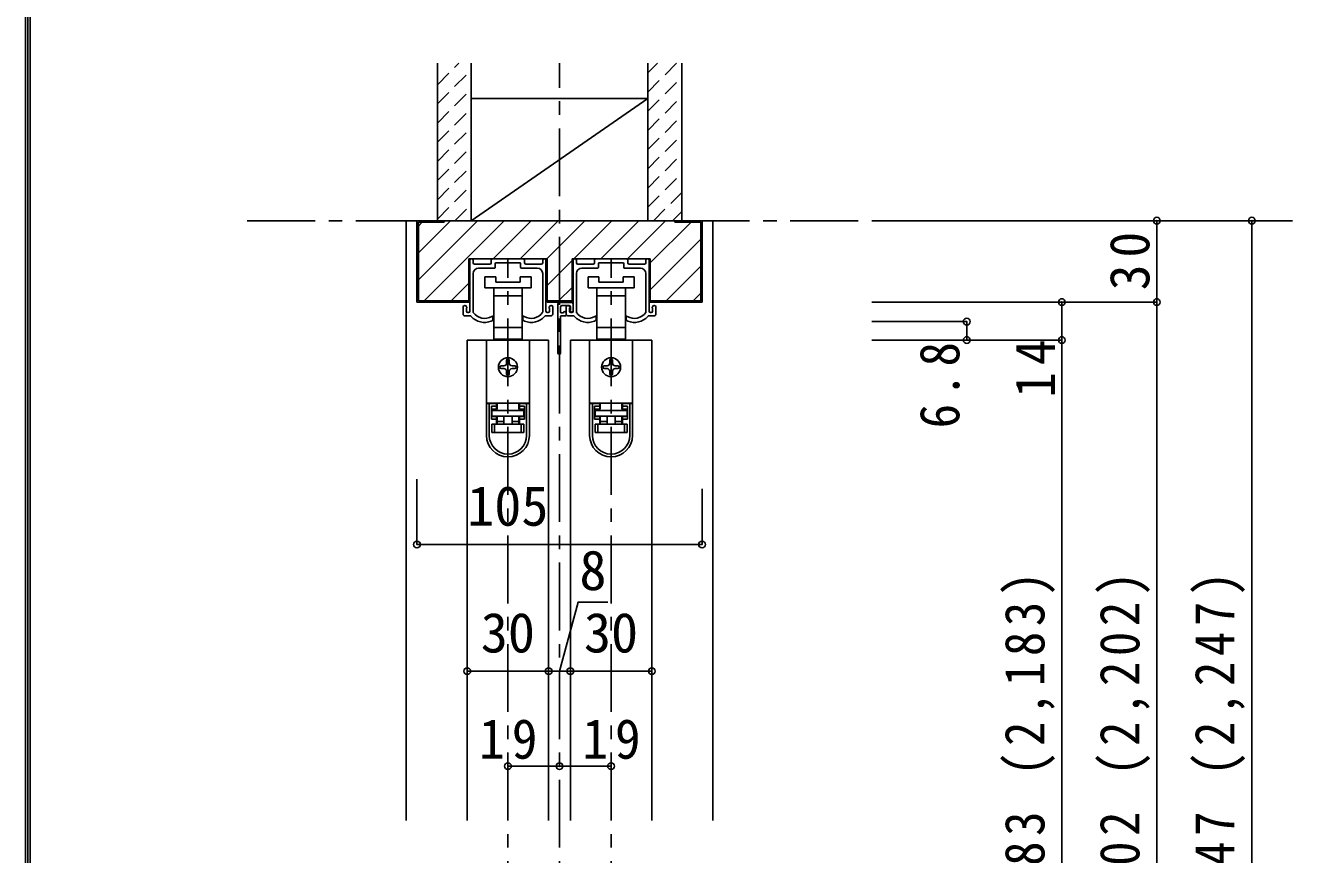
# Model space of a CAD drawing. Units: millimetres, scale not verified. Extents: x -973 to 977, y -718 to 696.
# Drawn here: x -973.3 to -502.7, y -259 to 46.4 of the extents above; entities that cross this region are included whole.
import ezdxf
from ezdxf.enums import TextEntityAlignment as Align

# ---------------------------------------------------------------- set-up
doc = ezdxf.new("R2010")
doc.units = ezdxf.units.MM
doc.header["$LTSCALE"] = 5
doc.header["$PDMODE"] = 32
doc.header["$PDSIZE"] = 2.5
doc.linetypes.add('CHAIN1', pattern=[8, 5, -1, 1, -1])
doc.linetypes.add('DASHED1', pattern=[1.8, 1.2, -0.6])
for name, color, linetype in [('0-1_通り芯', 4, 'CHAIN1'), ('0-2_柱', 3, 'Continuous'), ('0-3_仕上げ', 2, 'Continuous'), ('0-4_枠', 3, 'Continuous'), ('0-6_扉', 6, 'Continuous'), ('0-7_金物', 7, 'Continuous'), ('0-B_寸法', 7, 'Continuous'), ('0-C_ハッチ', 4, 'DASHED1'), ('F-1_枠', 6, 'Continuous')]:
    doc.layers.add(name, color=color, linetype=linetype)
doc.styles.add('ＭＳ ゴシック', font='')
doc.styles.get('ＭＳ ゴシック').set_extended_font_data('MS Gothic')

msp = doc.modelspace()

# ---------------------------------------------------------------- linework, layer by layer
at = {"layer": '0-1_通り芯'}
for p, q in [((-776.68, -536.5), (-776.68, 32.5)), ((-891.68, -25.5), (-502.68, -25.5)), ((-795.68, -526.5), (-795.68, -39.5)), ((-757.68, -526.5), (-757.68, -39.5))]:
    msp.add_line(p, q, dxfattribs=at)
at = {"layer": '0-2_柱'}
for p, q in [((-809.18, 19.5), (-744.18, 19.5)), ((-809.18, -25.5), (-744.18, -25.5))]:
    msp.add_line(p, q, dxfattribs=at)
at = {"layer": '0-2_柱', "color": 7}
msp.add_line((-809.18, -25.5), (-744.18, 19.5), dxfattribs=at)
at = {"layer": '0-3_仕上げ'}
for p, q in [((-821.68, 32.5), (-821.68, -25.5)), ((-809.18, 32.5), (-809.18, -25.5)), ((-744.18, 32.5), (-744.18, -25.5)), ((-731.68, 32.5), (-731.68, -25.5))]:
    msp.add_line(p, q, dxfattribs=at)
at = {"layer": '0-4_枠', "color": 4}
for p, q in [((-833.18, -25.5), (-829.18, -25.5)), ((-833.18, -25.5), (-833.18, -246.5)), ((-720.18, -25.5), (-724.18, -25.5)), ((-720.18, -246.5), (-720.18, -25.5))]:
    msp.add_line(p, q, dxfattribs=at)
at = {"layer": '0-4_枠'}
for p, q in [((-829.18, -55.5), (-829.18, -25.5)), ((-724.18, -25.5), (-829.18, -25.5)), ((-828.68, -55), (-828.68, -26)), ((-819.18, -26), (-828.68, -26)), ((-819.18, -26), (-819.18, -25.5)), ((-734.18, -26), (-734.18, -25.5)), ((-734.18, -26), (-724.68, -26)), ((-724.68, -55), (-724.68, -26)), ((-724.18, -55.5), (-724.18, -25.5)), ((-810.08, -55.5), (-810.08, -39.5)), ((-781.28, -39.5), (-810.08, -39.5)), ((-781.28, -55.5), (-781.28, -39.5)), ((-772.08, -55.5), (-772.08, -39.5)), ((-743.28, -39.5), (-772.08, -39.5)), ((-743.28, -55.5), (-743.28, -39.5)), ((-810.08, -55.5), (-829.18, -55.5)), ((-828.68, -55), (-810.08, -55)), ((-772.08, -55), (-781.28, -55)), ((-772.08, -55.5), (-781.28, -55.5)), ((-724.68, -55), (-743.28, -55)), ((-724.18, -55.5), (-743.28, -55.5))]:
    msp.add_line(p, q, dxfattribs=at)
at = {"layer": '0-6_扉'}
for p, q in [((-780.68, -69.5), (-810.68, -69.5)), ((-810.68, -69.5), (-810.68, -246.5)), ((-780.68, -69.5), (-780.68, -246.5)), ((-742.68, -69.5), (-772.68, -69.5)), ((-772.68, -69.5), (-772.68, -246.5)), ((-742.68, -69.5), (-742.68, -246.5))]:
    msp.add_line(p, q, dxfattribs=at)
at = {"layer": '0-7_金物'}
for p, q in [((-809.68, -58.8), (-809.68, -40)), ((-809.18, -39.5), (-808.98, -39.5)), ((-808.48, -41), (-808.48, -40)), ((-807.98, -41.5), (-802.33, -41.5)), ((-801.83, -41), (-801.83, -40)), ((-801.33, -39.5), (-790.03, -39.5)), ((-800.33, -42.7), (-800.33, -41.3)), ((-800.03, -41), (-795.98, -41)), ((-795.38, -41), (-791.33, -41)), ((-791.03, -42.7), (-791.03, -41.3)), ((-789.53, -41), (-789.53, -40)), ((-783.38, -41.5), (-789.03, -41.5)), ((-782.88, -41), (-782.88, -40)), ((-782.18, -39.5), (-782.38, -39.5)), ((-781.68, -58.8), (-781.68, -40)), ((-771.68, -58.8), (-771.68, -40)), ((-771.18, -39.5), (-770.98, -39.5)), ((-770.48, -41), (-770.48, -40)), ((-769.98, -41.5), (-764.33, -41.5)), ((-763.83, -41), (-763.83, -40)), ((-763.33, -39.5), (-752.03, -39.5)), ((-762.33, -42.7), (-762.33, -41.3)), ((-762.03, -41), (-757.98, -41)), ((-757.38, -41), (-753.33, -41)), ((-753.03, -42.7), (-753.03, -41.3)), ((-751.53, -41), (-751.53, -40)), ((-745.38, -41.5), (-751.03, -41.5)), ((-744.88, -41), (-744.88, -40)), ((-744.18, -39.5), (-744.38, -39.5)), ((-743.68, -58.8), (-743.68, -40)), ((-808.48, -59.123), (-808.48, -45)), ((-806.48, -43), (-800.63, -43)), ((-804.18, -46.2), (-804.18, -50.2)), ((-800.18, -46.2), (-804.18, -46.2)), ((-800.18, -48.2), (-800.18, -46.2)), ((-791.18, -46.2), (-791.18, -48.2)), ((-787.18, -46.2), (-791.18, -46.2)), ((-784.88, -43), (-790.73, -43)), ((-787.18, -50.2), (-787.18, -46.2)), ((-782.88, -59.123), (-782.88, -45)), ((-770.48, -59.123), (-770.48, -45)), ((-768.48, -43), (-762.63, -43)), ((-766.18, -46.2), (-766.18, -50.2)), ((-762.18, -46.2), (-766.18, -46.2)), ((-762.18, -48.2), (-762.18, -46.2)), ((-753.18, -46.2), (-753.18, -48.2)), ((-749.18, -46.2), (-753.18, -46.2)), ((-746.88, -43), (-752.73, -43)), ((-749.18, -50.2), (-749.18, -46.2)), ((-744.88, -59.123), (-744.88, -45)), ((-804.18, -50.2), (-795.68, -50.2)), ((-800.93, -50.2), (-800.93, -53.2)), ((-791.18, -48.2), (-800.18, -48.2)), ((-795.68, -50.2), (-787.18, -50.2)), ((-790.43, -53.2), (-790.43, -50.2)), ((-766.18, -50.2), (-757.68, -50.2)), ((-762.93, -50.2), (-762.93, -53.2)), ((-753.18, -48.2), (-762.18, -48.2)), ((-757.68, -50.2), (-749.18, -50.2)), ((-752.43, -53.2), (-752.43, -50.2)), ((-800.93, -53.2), (-800.93, -64.8)), ((-800.93, -53.2), (-795.68, -53.2)), ((-795.68, -53.2), (-790.43, -53.2)), ((-790.43, -64.8), (-790.43, -53.2)), ((-777.28, -74.2), (-777.28, -56.2)), ((-776.78, -55.7), (-772.18, -55.7)), ((-762.93, -53.2), (-762.93, -64.8)), ((-762.93, -53.2), (-757.68, -53.2)), ((-757.68, -53.2), (-752.43, -53.2)), ((-752.43, -64.8), (-752.43, -53.2)), ((-812.18, -60), (-812.18, -57.3)), ((-811.68, -60.5), (-809.381, -60.5)), ((-810.98, -58.8), (-810.98, -57.7)), ((-810.18, -59.3), (-810.48, -59.3)), ((-801.18, -61.583), (-801.18, -61)), ((-790.18, -61.583), (-790.18, -61)), ((-779.68, -60.5), (-781.979, -60.5)), ((-781.18, -59.3), (-780.88, -59.3)), ((-780.38, -58.8), (-780.38, -57.7)), ((-779.18, -60), (-779.18, -57.3)), ((-776.28, -59.2), (-776.28, -57.2)), ((-776.28, -74.2), (-776.28, -60.8)), ((-775.98, -59.5), (-775.18, -59.5)), ((-775.98, -60.5), (-774.48, -60.5)), ((-775.78, -56.7), (-773.18, -56.7)), ((-774.18, -60.2), (-774.18, -57.3)), ((-773.68, -60.5), (-771.381, -60.5)), ((-772.98, -58.8), (-772.98, -57.7)), ((-772.68, -57.2), (-772.68, -58.3)), ((-772.18, -59.3), (-772.48, -59.3)), ((-763.18, -61.583), (-763.18, -61)), ((-752.18, -61.583), (-752.18, -61)), ((-741.68, -60.5), (-743.979, -60.5)), ((-743.18, -59.3), (-742.88, -59.3)), ((-742.38, -58.8), (-742.38, -57.7)), ((-741.18, -60), (-741.18, -57.3)), ((-800.93, -64.8), (-800.93, -69.2)), ((-795.68, -64.8), (-800.93, -64.8)), ((-790.43, -64.8), (-795.68, -64.8)), ((-790.43, -69.2), (-790.43, -64.8)), ((-762.93, -64.8), (-762.93, -69.2)), ((-757.68, -64.8), (-762.93, -64.8)), ((-752.43, -64.8), (-757.68, -64.8)), ((-752.43, -69.2), (-752.43, -64.8)), ((-803.58, -69.5), (-803.58, -92.8)), ((-787.78, -69.5), (-803.58, -69.5)), ((-800.93, -69.2), (-799.68, -69.2)), ((-791.68, -69.5), (-791.68, -69.2)), ((-791.68, -69.2), (-790.43, -69.2)), ((-787.78, -69.5), (-787.78, -92.8)), ((-765.58, -69.5), (-765.58, -92.8)), ((-749.78, -69.5), (-765.58, -69.5)), ((-762.93, -69.2), (-761.68, -69.2)), ((-753.68, -69.5), (-753.68, -69.2)), ((-753.68, -69.2), (-752.43, -69.2)), ((-749.78, -69.5), (-749.78, -92.8)), ((-797.18, -79), (-798.18, -79)), ((-798.18, -80), (-797.18, -80)), ((-796.18, -77), (-796.18, -78)), ((-795.18, -78), (-795.18, -77)), ((-793.18, -79), (-794.18, -79)), ((-794.18, -80), (-793.18, -80)), ((-759.18, -79), (-760.18, -79)), ((-760.18, -80), (-759.18, -80)), ((-758.18, -77), (-758.18, -78)), ((-757.18, -78), (-757.18, -77)), ((-755.18, -79), (-756.18, -79)), ((-756.18, -80), (-755.18, -80)), ((-796.18, -81), (-796.18, -82)), ((-795.18, -82), (-795.18, -81)), ((-758.18, -81), (-758.18, -82)), ((-757.18, -82), (-757.18, -81)), ((-803.58, -92.8), (-803.58, -92.9)), ((-787.78, -92.8), (-803.58, -92.8)), ((-803.58, -92.9), (-803.58, -104.6)), ((-802.58, -92.9), (-803.58, -92.9)), ((-802.58, -104.6), (-802.58, -92.9)), ((-799.88, -92.9), (-802.58, -92.9)), ((-801.78, -93.9), (-799.88, -93.9)), ((-801.78, -93.9), (-801.78, -98.6)), ((-800.58, -92.9), (-800.58, -92.8)), ((-799.88, -92.9), (-799.88, -93.9)), ((-799.88, -93.9), (-799.88, -94.9)), ((-799.68, -95), (-799.68, -92.8)), ((-791.68, -92.8), (-791.68, -95)), ((-791.48, -93.9), (-791.48, -92.9)), ((-788.78, -92.9), (-791.48, -92.9)), ((-791.48, -93.9), (-789.58, -93.9)), ((-790.78, -92.8), (-790.78, -92.9)), ((-789.58, -98.6), (-789.58, -93.9)), ((-787.78, -92.8), (-787.78, -92.9)), ((-787.78, -104.6), (-787.78, -92.9)), ((-765.58, -92.8), (-765.58, -92.9)), ((-749.78, -92.8), (-765.58, -92.8)), ((-765.58, -92.9), (-765.58, -104.6)), ((-764.58, -92.9), (-765.58, -92.9)), ((-764.58, -104.6), (-764.58, -92.9)), ((-761.88, -92.9), (-764.58, -92.9)), ((-763.78, -93.9), (-761.88, -93.9)), ((-763.78, -93.9), (-763.78, -98.6)), ((-762.58, -92.9), (-762.58, -92.8)), ((-761.88, -92.9), (-761.88, -93.9)), ((-761.88, -93.9), (-761.88, -94.9)), ((-761.68, -95), (-761.68, -92.8)), ((-753.68, -92.8), (-753.68, -95)), ((-753.48, -93.9), (-753.48, -92.9)), ((-750.78, -92.9), (-753.48, -92.9)), ((-753.48, -93.9), (-751.58, -93.9)), ((-752.78, -92.8), (-752.78, -92.9)), ((-751.58, -98.6), (-751.58, -93.9)), ((-749.78, -92.8), (-749.78, -92.9)), ((-749.78, -104.6), (-749.78, -92.9)), ((-799.88, -94.9), (-801.78, -94.9)), ((-799.88, -98.6), (-801.78, -98.6)), ((-799.68, -95), (-801.58, -95)), ((-801.58, -95), (-801.58, -95.5)), ((-799.88, -98.6), (-799.88, -100.5)), ((-799.68, -99.5), (-799.68, -97.5)), ((-797.18, -97.5), (-797.18, -100.5)), ((-794.18, -97.5), (-794.18, -100.5)), ((-789.78, -95), (-791.68, -95)), ((-791.68, -97.5), (-791.68, -99.5)), ((-791.48, -97.6), (-789.58, -97.6)), ((-791.48, -98.6), (-791.48, -97.6)), ((-791.48, -100.5), (-791.48, -98.6)), ((-789.58, -98.6), (-791.48, -98.6)), ((-789.78, -95.5), (-789.78, -95)), ((-761.88, -94.9), (-763.78, -94.9)), ((-761.88, -98.6), (-763.78, -98.6)), ((-761.68, -95), (-763.58, -95)), ((-763.58, -95), (-763.58, -95.5)), ((-761.88, -98.6), (-761.88, -100.5)), ((-761.68, -99.5), (-761.68, -97.5)), ((-759.18, -97.5), (-759.18, -100.5)), ((-756.18, -97.5), (-756.18, -100.5)), ((-751.78, -95), (-753.68, -95)), ((-753.68, -97.5), (-753.68, -99.5)), ((-753.48, -97.6), (-751.58, -97.6)), ((-753.48, -98.6), (-753.48, -97.6)), ((-753.48, -100.5), (-753.48, -98.6)), ((-751.58, -98.6), (-753.48, -98.6)), ((-751.78, -95.5), (-751.78, -95)), ((-801.58, -103.5), (-801.58, -100.5)), ((-801.58, -100.5), (-800.58, -100.5)), ((-800.58, -103.5), (-801.58, -103.5)), ((-800.58, -100.5), (-800.58, -103.5)), ((-800.58, -100.5), (-790.78, -100.5)), ((-790.78, -103.5), (-800.58, -103.5)), ((-799.68, -99.5), (-797.18, -99.5)), ((-799.68, -100.5), (-799.68, -99.5)), ((-790.78, -103.5), (-790.78, -100.5)), ((-790.78, -100.5), (-789.78, -100.5)), ((-789.78, -103.5), (-790.78, -103.5)), ((-789.78, -100.5), (-789.78, -103.5)), ((-763.58, -103.5), (-763.58, -100.5)), ((-763.58, -100.5), (-762.58, -100.5)), ((-762.58, -103.5), (-763.58, -103.5)), ((-762.58, -100.5), (-762.58, -103.5)), ((-762.58, -100.5), (-752.78, -100.5)), ((-752.78, -103.5), (-762.58, -103.5)), ((-761.68, -99.5), (-759.18, -99.5)), ((-761.68, -100.5), (-761.68, -99.5)), ((-752.78, -103.5), (-752.78, -100.5)), ((-752.78, -100.5), (-751.78, -100.5)), ((-751.78, -103.5), (-752.78, -103.5)), ((-751.78, -100.5), (-751.78, -103.5))]:
    msp.add_line(p, q, dxfattribs=at)
for points in [[(-795.38, -41), (-795.68, -40.7), (-795.98, -41)], [(-757.38, -41), (-757.68, -40.7), (-757.98, -41)], [(-791.68, -69.2), (-799.68, -69.2), (-799.68, -69.5)], [(-753.68, -69.2), (-761.68, -69.2), (-761.68, -69.5)], [(-789.58, -94.9), (-791.48, -94.9), (-791.48, -93.9)], [(-787.78, -92.9), (-788.78, -92.9), (-788.78, -104.6)], [(-751.58, -94.9), (-753.48, -94.9), (-753.48, -93.9)], [(-749.78, -92.9), (-750.78, -92.9), (-750.78, -104.6)], [(-801.78, -97.6), (-799.88, -97.6), (-799.88, -98.6)], [(-763.78, -97.6), (-761.88, -97.6), (-761.88, -98.6)], [(-794.18, -99.5), (-791.68, -99.5), (-791.68, -100.5)], [(-756.18, -99.5), (-753.68, -99.5), (-753.68, -100.5)]]:
    msp.add_lwpolyline(points, dxfattribs=at)
for points in [[(-789.78, -97.5), (-801.58, -97.5), (-801.58, -95.5), (-789.78, -95.5)], [(-751.78, -97.5), (-763.58, -97.5), (-763.58, -95.5), (-751.78, -95.5)]]:
    msp.add_lwpolyline(points, close=True, dxfattribs=at)
for centre in [(-795.68, -79.5), (-757.68, -79.5)]:
    msp.add_circle(centre, 3.5, dxfattribs=at)
for centre, radius, start, end in [((-809.18, -40), 0.5, 90, 180), ((-808.98, -40), 0.5, 0, 90), ((-807.98, -41), 0.5, 180, 270), ((-802.33, -41), 0.5, 270, 0), ((-801.33, -40), 0.5, 90, 180), ((-800.03, -41.3), 0.3, 90, 180), ((-791.33, -41.3), 0.3, 0, 90), ((-790.03, -40), 0.5, 0, 90), ((-789.03, -41), 0.5, 180, 270), ((-783.38, -41), 0.5, 270, 0), ((-782.38, -40), 0.5, 90, 180), ((-782.18, -40), 0.5, 0, 90), ((-771.18, -40), 0.5, 90, 180), ((-770.98, -40), 0.5, 0, 90), ((-769.98, -41), 0.5, 180, 270), ((-764.33, -41), 0.5, 270, 0), ((-763.33, -40), 0.5, 90, 180), ((-762.03, -41.3), 0.3, 90, 180), ((-753.33, -41.3), 0.3, 0, 90), ((-752.03, -40), 0.5, 0, 90), ((-751.03, -41), 0.5, 180, 270), ((-745.38, -41), 0.5, 270, 0), ((-744.38, -40), 0.5, 90, 180), ((-744.18, -40), 0.5, 0, 90), ((-806.48, -45), 2, 90, 180), ((-800.63, -42.7), 0.3, 270, 0), ((-790.73, -42.7), 0.3, 180, 270), ((-784.88, -45), 2, 0, 90), ((-768.48, -45), 2, 90, 180), ((-762.63, -42.7), 0.3, 270, 0), ((-752.73, -42.7), 0.3, 180, 270), ((-746.88, -45), 2, 0, 90), ((-776.78, -56.2), 0.5, 90, 180), ((-772.18, -56.2), 0.5, 0, 90), ((-811.58, -57.3), 0.6, 0, 180), ((-811.68, -60), 0.5, 180, 270.00019), ((-810.98, -57.5), 0.2, 270, 90), ((-810.48, -58.8), 0.5, 180, 270), ((-810.18, -58.8), 0.5, 270, 0), ((-807.68, -59.448), 2, 211.73927, 220.92587), ((-804.28, -56.5), 6.5, 220.92587, 292.44644), ((-808.18, -59.123), 0.3, 180, 213.92311), ((-804.28, -56.5), 5, 213.92311, 301.89079), ((-801.48, -61), 0.3, 0, 121.89079), ((-789.88, -61), 0.3, 58.10921, 180), ((-787.08, -56.5), 5, 238.10921, 326.07689), ((-787.08, -56.5), 6.5, 247.55356, 319.07413), ((-783.18, -59.123), 0.3, 326.07689, 0), ((-783.68, -59.448), 2, 319.07413, 328.26073), ((-781.18, -58.8), 0.5, 180, 270), ((-780.88, -58.8), 0.5, 270, 0), ((-780.38, -57.5), 0.2, 90, 270), ((-779.78, -57.3), 0.6, 0, 180), ((-779.68, -60), 0.5, 269.99981, 0), ((-775.78, -57.2), 0.5, 90, 180), ((-775.98, -59.2), 0.3, 180, 270), ((-775.98, -60.8), 0.3, 90, 180), ((-774.68, -59.5), 0.5, 0, 180), ((-774.48, -60.2), 0.3, 270, 0), ((-773.58, -57.3), 0.6, 0, 180), ((-773.68, -60), 0.5, 180, 270.00019), ((-773.18, -57.2), 0.5, 0, 90), ((-772.98, -57.5), 0.2, 270, 90), ((-772.48, -58.8), 0.5, 180, 270), ((-772.68, -58.5), 0.2, 90, 270), ((-772.18, -58.7), 0.5, 180, 0), ((-772.18, -58.8), 0.5, 270, 0), ((-769.68, -59.448), 2, 211.73927, 220.92587), ((-766.28, -56.5), 6.5, 220.92587, 292.44644), ((-770.18, -59.123), 0.3, 180, 213.92311), ((-766.28, -56.5), 5, 213.92311, 301.89079), ((-763.48, -61), 0.3, 0, 121.89079), ((-751.88, -61), 0.3, 58.10921, 180), ((-749.08, -56.5), 5, 238.10921, 326.07689), ((-749.08, -56.5), 6.5, 247.55356, 319.07413), ((-745.18, -59.123), 0.3, 326.07689, 0), ((-745.68, -59.448), 2, 319.07413, 328.26073), ((-743.18, -58.8), 0.5, 180, 270), ((-742.88, -58.8), 0.5, 270, 0), ((-742.38, -57.5), 0.2, 90, 270), ((-741.78, -57.3), 0.6, 0, 180), ((-741.68, -60), 0.5, 269.99981, 0), ((-802.18, -61.583), 1, 292.44644, 0), ((-789.18, -61.583), 1, 180, 247.55356), ((-764.18, -61.583), 1, 292.44644, 0), ((-751.18, -61.583), 1, 180, 247.55356), ((-776.78, -74.2), 0.5, 180, 0), ((-798.18, -79.5), 0.5, 90, 180), ((-798.18, -79.5), 0.5, 180, 270), ((-797.18, -78), 1, 270, 0), ((-797.18, -81), 1, 0, 90), ((-795.68, -77), 0.5, 90, 180), ((-795.68, -77), 0.5, 0, 90), ((-794.18, -78), 1, 180, 270), ((-794.18, -81), 1, 90, 180), ((-793.18, -79.5), 0.5, 0, 90), ((-793.18, -79.5), 0.5, 270, 0), ((-760.18, -79.5), 0.5, 90, 180), ((-760.18, -79.5), 0.5, 180, 270), ((-759.18, -78), 1, 270, 0), ((-759.18, -81), 1, 0, 90), ((-757.68, -77), 0.5, 90, 180), ((-757.68, -77), 0.5, 0, 90), ((-756.18, -78), 1, 180, 270), ((-756.18, -81), 1, 90, 180), ((-755.18, -79.5), 0.5, 0, 90), ((-755.18, -79.5), 0.5, 270, 0), ((-795.68, -82), 0.5, 180, 270), ((-795.68, -82), 0.5, 270, 0), ((-757.68, -82), 0.5, 180, 270), ((-757.68, -82), 0.5, 270, 0), ((-795.68, -104.6), 7.9, 180, 0), ((-795.68, -104.6), 6.9, 180, 0), ((-757.68, -104.6), 7.9, 180, 0), ((-757.68, -104.6), 6.9, 180, 0)]:
    msp.add_arc(centre, radius, start, end, dxfattribs=at)
at = {"layer": '0-B_寸法', "color": 4}
for p, q in [((-521.68, -25.5), (-661.68, -25.5)), ((-556.68, -25.5), (-556.68, -55.5)), ((-521.68, -25.5), (-521.68, -514.5)), ((-556.68, -55.5), (-661.68, -55.5)), ((-591.68, -55.5), (-591.68, -69.5)), ((-556.68, -526.5), (-556.68, -55.5)), ((-626.68, -62.7), (-661.68, -62.7)), ((-626.68, -62.7), (-626.68, -69.5)), ((-591.68, -69.5), (-661.68, -69.5)), ((-591.68, -69.5), (-591.68, -506.5)), ((-829.18, -144.804), (-829.18, -120.746)), ((-724.18, -144.804), (-724.18, -124.246)), ((-829.18, -144.804), (-724.18, -144.804)), ((-810.68, -191.5), (-742.68, -191.5)), ((-795.68, -226.5), (-776.68, -226.5)), ((-776.68, -226.5), (-757.68, -226.5))]:
    msp.add_line(p, q, dxfattribs=at)
msp.add_lwpolyline([(-776.68, -191.5), (-769.803, -166.014), (-758.883, -166.014)], dxfattribs=at)
at = {"layer": '0-B_寸法'}
for p in [(-556.68, -25.5), (-521.68, -25.5), (-591.68, -55.5), (-556.68, -55.5), (-626.68, -62.7), (-626.68, -69.5), (-591.68, -69.5), (-829.18, -144.804), (-724.18, -144.804), (-810.68, -191.5), (-780.68, -191.5), (-772.68, -191.5), (-742.68, -191.5), (-795.68, -226.5), (-776.68, -226.5), (-757.68, -226.5)]:
    msp.add_point(p, dxfattribs=at)
at = {"layer": '0-C_ハッチ'}
for p, q in [((-821.68, 24.605), (-813.785, 32.5)), ((-821.68, 17.534), (-809.18, 30.034)), ((-744.18, 28.968), (-740.648, 32.5)), ((-744.18, 21.897), (-733.577, 32.5)), ((-744.18, 14.826), (-731.68, 27.326)), ((-821.68, 10.463), (-809.18, 22.963)), ((-744.18, 7.754), (-731.68, 20.254)), ((-821.68, 3.392), (-809.18, 15.892)), ((-744.18, 0.683), (-731.68, 13.183)), ((-821.68, -3.679), (-809.18, 8.821)), ((-744.18, -6.388), (-731.68, 6.112)), ((-821.68, -10.751), (-809.18, 1.749)), ((-744.18, -13.459), (-731.68, -0.959)), ((-821.68, -17.822), (-809.18, -5.322)), ((-744.18, -20.53), (-731.68, -8.03)), ((-821.68, -24.893), (-809.18, -12.393)), ((-742.079, -25.5), (-731.68, -15.101)), ((-815.216, -25.5), (-809.18, -19.464)), ((-735.008, -25.5), (-731.68, -22.172))]:
    msp.add_line(p, q, dxfattribs=at)
at = {"layer": '0-C_ハッチ', "linetype": 'Continuous'}
for p, q in [((-828.68, -47.271), (-806.909, -25.5)), ((-828.68, -37.372), (-816.809, -25.5)), ((-828.68, -27.472), (-827.208, -26)), ((-826.51, -55), (-797.01, -25.5)), ((-801.11, -39.5), (-787.11, -25.5)), ((-791.211, -39.5), (-777.211, -25.5)), ((-781.311, -39.5), (-767.311, -25.5)), ((-771.412, -39.5), (-757.412, -25.5)), ((-761.512, -39.5), (-747.512, -25.5)), ((-751.613, -39.5), (-737.613, -25.5)), ((-743.28, -41.067), (-728.213, -26)), ((-743.28, -50.967), (-724.68, -32.367)), ((-781.28, -49.369), (-772.08, -40.169)), ((-724.68, -42.266), (-737.414, -55)), ((-810.08, -48.47), (-816.61, -55)), ((-777.012, -55), (-772.08, -50.068)), ((-727.515, -55), (-724.68, -52.166))]:
    msp.add_line(p, q, dxfattribs=at)
at = {"layer": 'F-1_枠'}
for p, q in [((-973.347, 695.833), (-973.347, -700.833)), ((-972.514, 695.833), (-972.514, -700.833)), ((-971.68, 695.833), (-971.68, -700.833))]:
    msp.add_line(p, q, dxfattribs=at)

# ---------------------------------------------------------------- texts
at = {"layer": '0-B_寸法', "style": 'ＭＳ ゴシック'}
for s, p in [('105', (-810.68, -142.304)), ('8', (-769.343, -166.014)), ('30', (-805.68, -189)), ('30', (-767.68, -189))]:
    msp.add_text(s, height=14.66, dxfattribs=at).set_placement(p, align=Align.BOTTOM_LEFT)
at = {"layer": '0-B_寸法', "char_height": 14.66, "attachment_point": 7, "rotation": 90, "style": 'ＭＳ ゴシック'}
for s, insert in [('\\T1.27;\\W0.95;30', (-559.18, -51.125)), ('\\T1.27;\\W0.95;14', (-594.18, -90.75)), ('\\T1.27;\\W0.9;6.8', (-629.18, -102)), ('\\T1.23;\\W0.9;ＤＨ＝1,983\\~(2,183)', (-594.18, -362.75)), ('\\T1.23;\\W0.9;枠内＝2,002\\~(2,202)', (-559.18, -362.75)), ('\\T1.23;\\W0.9;枠外＝2,047\\~(2,247)', (-524.18, -362.75))]:
    msp.add_mtext(s, dxfattribs=dict(at, insert=insert))
at = {"layer": '0-B_寸法', "char_height": 14.66, "attachment_point": 7, "style": 'ＭＳ ゴシック'}
for insert in [(-806.305, -224), (-768.305, -224)]:
    msp.add_mtext('\\T1.27;\\W0.95;19', dxfattribs=dict(at, insert=insert))

doc.saveas('drawing.dxf')
